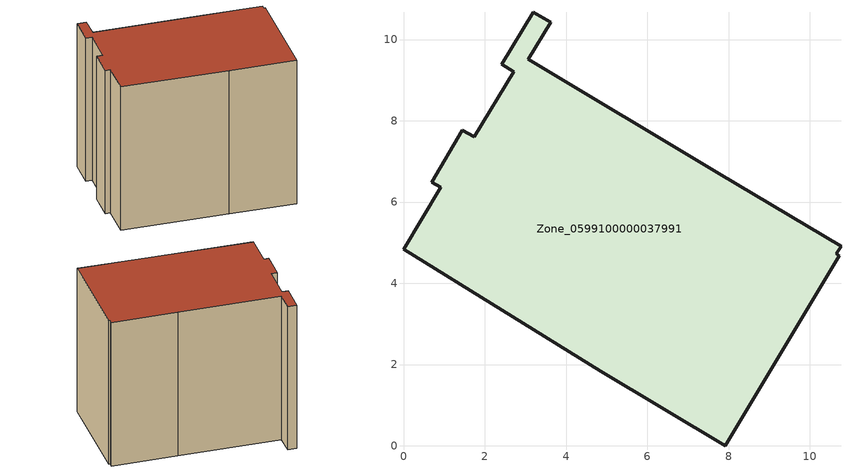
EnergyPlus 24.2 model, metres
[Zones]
Zone_0599100000037991
 floor ground (C_G): 7.77,6.69 10.77,4.92 10.66,4.72 10.72,4.68 7.92,0 4.86,1.83 0,4.83 0.92,6.36 0.69,6.49 1.45,7.77 1.74,7.6 2.71,9.21 2.42,9.39 3.19,10.67 3.62,10.42 3.07,9.51 z0
 wall outside (C_F): 3.19,10.67 2.42,9.39 2.71,9.21 1.74,7.6 1.45,7.77 0.69,6.49 0.92,6.36 0,4.83 4.86,1.83 7.92,0 10.72,4.68 10.66,4.72 10.77,4.92 7.77,6.69 3.07,9.51 3.62,10.42 3.19,10.67 z0:8.38
 roof outside (C_R): 7.77,6.69 3.07,9.51 3.62,10.42 3.19,10.67 2.42,9.39 2.71,9.21 1.74,7.6 1.45,7.77 0.69,6.49 0.92,6.36 0,4.83 4.86,1.83 7.92,0 10.72,4.68 10.66,4.72 10.77,4.92 z8.38
[BUILDING]
Pand.0599100000037991: North Axis=0; Terrain=City; Loads Convergence Tolerance Value=0.04; Temperature Convergence Tolerance Value=0.4; Solar Distribution=FullExterior; Maximum Number of Warmup Days=25; Minimum Number of Warmup Days=1
[Site:Location]
Rotterdam.The.Hague.AP_ZH_NLD Design_Conditions: Latitude=51.96; Longitude=4.45; Time Zone=1; Elevation=-4.5
[SITE:GROUNDTEMPERATURE:BUILDINGSURFACE]
18, 18, 18, 18, 18, 18, 18, 18, 18, 18, 18, 18
[MATERIAL] Thermal Absorptance=0.9; Solar Absorptance=0.7; Visible Absorptance=0.7
Name | Roughness | Thickness | Conductivity | Density | Specific Heat
G.TC.1975-1991 | MediumSmooth | 0.15 | 0.288461 | 540 | 1210
F.TC.1975-1991 | Rough | 0.3 | 0.230769 | 1920 | 840
R.TC.1975-1991 | MediumRough | 0.2 | 0.153846 | 1500 | 1000
[CONSTRUCTION]
C_G: G.TC.1975-1991
C_F: F.TC.1975-1991
C_R: R.TC.1975-1991
[ZONE]
Zone_0599100000037991: Type=1; Multiplier=1; Ceiling Height=Autocalculate; Volume=Autocalculate; Floor Area=autocalculate; Part of Total Floor Area=Yes
[ZONEINFILTRATION:DESIGNFLOWRATE]
Infil_Zone_0599100000037991: Zone or ZoneList or Space or SpaceList=Zone_0599100000037991; Schedule=AlwaysOn; Design Flow Rate Calculation Method=Flow/Area; Flow Rate per Floor Area=0.003; Constant Term Coefficient=1; Temperature Term Coefficient=0; Velocity Term Coefficient=0; Velocity Squared Term Coefficient=0
[HVACTEMPLATE:ZONE:IDEALLOADSAIRSYSTEM]
Zone_0599100000037991: Maximum Heating Supply Air Temperature=50; Minimum Cooling Supply Air Temperature=13; Maximum Heating Supply Air Humidity Ratio=0.0156; Minimum Cooling Supply Air Humidity Ratio=0.0077; Heating Limit=NoLimit; Cooling Limit=NoLimit; Dehumidification Control Type=ConstantSensibleHeatRatio; Cooling Sensible Heat Ratio=0.7; Dehumidification Setpoint=60; Humidification Control Type=None; Humidification Setpoint=30; Outdoor Air Method=None; Outdoor Air Flow Rate per Person=0.00944; Outdoor Air Flow Rate per Zone Floor Area=0; Outdoor Air Flow Rate per Zone=0; Demand Controlled Ventilation Type=None; Outdoor Air Economizer Type=NoEconomizer; Heat Recovery Type=None; Sensible Heat Recovery Effectiveness=0.7; Latent Heat Recovery Effectiveness=0.65
[ZONECONTROL:THERMOSTAT]
ThermostatControl_Zone_0599100000037991: Zone or ZoneList=Zone_0599100000037991; Control Type Schedule=DualSetpointControlType; Control 1=Thermostat_Zone_0599100000037991; Temperature Difference Between Cutout And Setpoint=0
[THERMOSTATSETPOINT:DUALSETPOINT]
Thermostat_Zone_0599100000037991: Heating Setpoint Temperature Schedule=HeatingSetpoint_Zone_0599100000037991; Cooling Setpoint Temperature Schedule=CoolingSetpoint_Zone_0599100000037991
[SCHEDULE:COMPACT]
HeatingSetpoint_Zone_0599100000037991: Through: 12/31, For: AllDays, Until: 24:00, 21
CoolingSetpoint_Zone_0599100000037991: Through: 12/31, For: AllDays, Until: 24:00, 24
DualSetpointControlType: Through: 12/31, For: AllDays, Until: 24:00, 4
AlwaysOn: Through: 12/31, For: AllDays, Until: 24:00, 1
